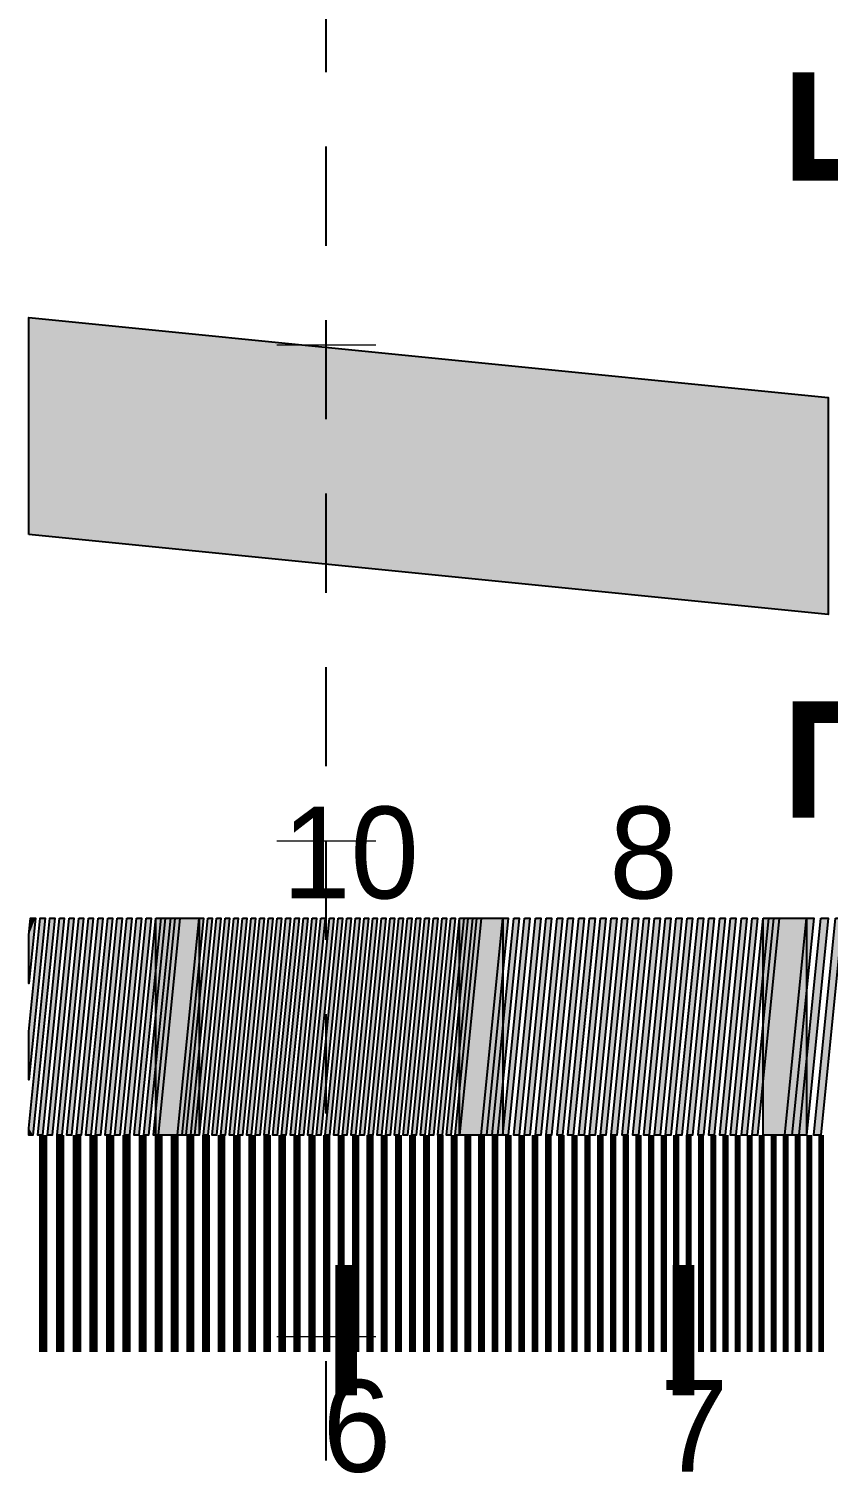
# Model space of a CAD drawing. Header units: millimetres. Extents: x 0 to 297, y 0 to 210.
# Drawn here: x 117.9 to 150.2, y 34.5 to 92.7 of the extents above; entities that cross this region are included whole.
import ezdxf

# ---------------------------------------------------------------- set-up
doc = ezdxf.new("R2010")
doc.units = ezdxf.units.MM
for name, color, linetype in [('GLUE', 1, 'Continuous'), ('LABELS', 7, 'Continuous'), ('PERIPHERY', 7, 'Continuous'), ('SFR', 7, 'Continuous')]:
    doc.layers.add(name, color=color, linetype=linetype)

msp = doc.modelspace()

# ---------------------------------------------------------------- hatches: boundary and pattern name
at = {"layer": 'PERIPHERY', "true_color": 0x000000}
h = msp.add_hatch(color=7, dxfattribs=at)
h.dxf.hatch_style = 1
h.paths.add_polyline_path([(117.942, 56.187), (118.011, 56.875), (118.205, 56.875), (117.942, 54.244), (117.942, 56.187)])
h = msp.add_hatch(color=7, dxfattribs=at)
h.dxf.hatch_style = 1
h.paths.add_polyline_path([(117.942, 52.298), (118.4, 56.875), (118.594, 56.875), (117.942, 50.354), (117.942, 52.298)])
h = msp.add_hatch(color=7, dxfattribs=at)
h.dxf.hatch_style = 1
h.paths.add_polyline_path([(117.942, 48.408), (118.789, 56.875), (118.983, 56.875), (118.108, 48.125), (117.942, 48.125), (117.942, 48.408)])
h = msp.add_hatch(color=7, dxfattribs=at)
h.dxf.hatch_style = 1
h.paths.add_polyline_path([(119.178, 56.875), (119.372, 56.875), (118.497, 48.125), (118.302, 48.125), (119.178, 56.875)])
h = msp.add_hatch(color=7, dxfattribs=at)
h.dxf.hatch_style = 1
h.paths.add_polyline_path([(119.566, 56.875), (119.761, 56.875), (118.886, 48.125), (118.691, 48.125), (119.566, 56.875)])
h = msp.add_hatch(color=7, dxfattribs=at)
h.dxf.hatch_style = 1
h.paths.add_polyline_path([(119.955, 56.875), (120.15, 56.875), (119.275, 48.125), (119.08, 48.125), (119.955, 56.875)])
h = msp.add_hatch(color=7, dxfattribs=at)
h.dxf.hatch_style = 1
h.paths.add_polyline_path([(120.344, 56.875), (120.538, 56.875), (119.664, 48.125), (119.469, 48.125), (120.344, 56.875)])
h = msp.add_hatch(color=7, dxfattribs=at)
h.dxf.hatch_style = 1
h.paths.add_polyline_path([(120.733, 56.875), (120.927, 56.875), (120.053, 48.125), (119.858, 48.125), (120.733, 56.875)])
h = msp.add_hatch(color=7, dxfattribs=at)
h.dxf.hatch_style = 1
h.paths.add_polyline_path([(121.122, 56.875), (121.316, 56.875), (120.442, 48.125), (120.247, 48.125), (121.122, 56.875)])
h = msp.add_hatch(color=7, dxfattribs=at)
h.dxf.hatch_style = 1
h.paths.add_polyline_path([(121.511, 56.875), (121.705, 56.875), (120.831, 48.125), (120.636, 48.125), (121.511, 56.875)])
h = msp.add_hatch(color=7, dxfattribs=at)
h.dxf.hatch_style = 1
h.paths.add_polyline_path([(121.899, 56.875), (122.094, 56.875), (121.219, 48.125), (121.025, 48.125), (121.899, 56.875)])
h = msp.add_hatch(color=7, dxfattribs=at)
h.dxf.hatch_style = 1
h.paths.add_polyline_path([(122.288, 56.875), (122.483, 56.875), (121.607, 48.125), (121.413, 48.125), (122.288, 56.875)])
h = msp.add_hatch(color=7, dxfattribs=at)
h.dxf.hatch_style = 1
h.paths.add_polyline_path([(122.677, 56.875), (122.872, 56.875), (121.996, 48.125), (121.802, 48.125), (122.677, 56.875)])
h = msp.add_hatch(color=7, dxfattribs=at)
h.dxf.hatch_style = 1
h.paths.add_polyline_path([(123.066, 56.875), (123.261, 56.875), (122.385, 48.125), (122.191, 48.125), (123.066, 56.875)])
h = msp.add_hatch(color=7, dxfattribs=at)
h.dxf.hatch_style = 1
h.paths.add_polyline_path([(123.455, 56.875), (123.65, 56.875), (122.774, 48.125), (122.58, 48.125), (123.455, 56.875)])
h = msp.add_hatch(color=7, dxfattribs=at)
h.dxf.hatch_style = 1
h.paths.add_polyline_path([(123.844, 56.875), (124.038, 56.875), (123.163, 48.125), (122.969, 48.125), (123.844, 56.875)])
h = msp.add_hatch(color=7, dxfattribs=at)
h.dxf.hatch_style = 1
h.paths.add_polyline_path([(123.067, 56.875), (124.817, 56.875), (124.817, 48.125), (123.067, 48.125), (123.067, 56.875)])
h = msp.add_hatch(color=7, dxfattribs=at)
h.dxf.hatch_style = 1
h.paths.add_polyline_path([(124.817, 56.875), (124.992, 56.875), (124.117, 48.125), (123.942, 48.125), (124.817, 56.875)])
h = msp.add_hatch(color=7, dxfattribs=at)
h.dxf.hatch_style = 1
h.paths.add_polyline_path([(125.167, 56.875), (125.342, 56.875), (124.467, 48.125), (124.292, 48.125), (125.167, 56.875)])
h = msp.add_hatch(color=7, dxfattribs=at)
h.dxf.hatch_style = 1
h.paths.add_polyline_path([(125.517, 56.875), (125.692, 56.875), (124.817, 48.125), (124.642, 48.125), (125.517, 56.875)])
h = msp.add_hatch(color=7, dxfattribs=at)
h.dxf.hatch_style = 1
h.paths.add_polyline_path([(125.867, 56.875), (126.042, 56.875), (125.167, 48.125), (124.992, 48.125), (125.867, 56.875)])
h = msp.add_hatch(color=7, dxfattribs=at)
h.dxf.hatch_style = 1
h.paths.add_polyline_path([(126.217, 56.875), (126.392, 56.875), (125.517, 48.125), (125.342, 48.125), (126.217, 56.875)])
h = msp.add_hatch(color=7, dxfattribs=at)
h.dxf.hatch_style = 1
h.paths.add_polyline_path([(126.567, 56.875), (126.742, 56.875), (125.867, 48.125), (125.692, 48.125), (126.567, 56.875)])
h = msp.add_hatch(color=7, dxfattribs=at)
h.dxf.hatch_style = 1
h.paths.add_polyline_path([(126.917, 56.875), (127.092, 56.875), (126.217, 48.125), (126.042, 48.125), (126.917, 56.875)])
h = msp.add_hatch(color=7, dxfattribs=at)
h.dxf.hatch_style = 1
h.paths.add_polyline_path([(127.267, 56.875), (127.442, 56.875), (126.567, 48.125), (126.392, 48.125), (127.267, 56.875)])
h = msp.add_hatch(color=7, dxfattribs=at)
h.dxf.hatch_style = 1
h.paths.add_polyline_path([(127.617, 56.875), (127.792, 56.875), (126.917, 48.125), (126.742, 48.125), (127.617, 56.875)])
h = msp.add_hatch(color=7, dxfattribs=at)
h.dxf.hatch_style = 1
h.paths.add_polyline_path([(127.967, 56.875), (128.142, 56.875), (127.267, 48.125), (127.092, 48.125), (127.967, 56.875)])
h = msp.add_hatch(color=7, dxfattribs=at)
h.dxf.hatch_style = 1
h.paths.add_polyline_path([(128.317, 56.875), (128.492, 56.875), (127.617, 48.125), (127.442, 48.125), (128.317, 56.875)])
h = msp.add_hatch(color=7, dxfattribs=at)
h.dxf.hatch_style = 1
h.paths.add_polyline_path([(128.667, 56.875), (128.842, 56.875), (127.967, 48.125), (127.792, 48.125), (128.667, 56.875)])
h = msp.add_hatch(color=7, dxfattribs=at)
h.dxf.hatch_style = 1
h.paths.add_polyline_path([(129.017, 56.875), (129.192, 56.875), (128.317, 48.125), (128.142, 48.125), (129.017, 56.875)])
h = msp.add_hatch(color=7, dxfattribs=at)
h.dxf.hatch_style = 1
h.paths.add_polyline_path([(129.367, 56.875), (129.542, 56.875), (128.667, 48.125), (128.492, 48.125), (129.367, 56.875)])
h = msp.add_hatch(color=7, dxfattribs=at)
h.dxf.hatch_style = 1
h.paths.add_polyline_path([(129.717, 56.875), (129.892, 56.875), (129.017, 48.125), (128.842, 48.125), (129.717, 56.875)])
h = msp.add_hatch(color=7, dxfattribs=at)
h.dxf.hatch_style = 1
h.paths.add_polyline_path([(130.067, 56.875), (130.242, 56.875), (129.367, 48.125), (129.192, 48.125), (130.067, 56.875)])
h = msp.add_hatch(color=7, dxfattribs=at)
h.dxf.hatch_style = 1
h.paths.add_polyline_path([(130.417, 56.875), (130.592, 56.875), (129.717, 48.125), (129.542, 48.125), (130.417, 56.875)])
h = msp.add_hatch(color=7, dxfattribs=at)
h.dxf.hatch_style = 1
h.paths.add_polyline_path([(130.767, 56.875), (130.942, 56.875), (130.067, 48.125), (129.892, 48.125), (130.767, 56.875)])
h = msp.add_hatch(color=7, dxfattribs=at)
h.dxf.hatch_style = 1
h.paths.add_polyline_path([(131.117, 56.875), (131.292, 56.875), (130.417, 48.125), (130.242, 48.125), (131.117, 56.875)])
h = msp.add_hatch(color=7, dxfattribs=at)
h.dxf.hatch_style = 1
h.paths.add_polyline_path([(131.467, 56.875), (131.642, 56.875), (130.767, 48.125), (130.592, 48.125), (131.467, 56.875)])
h = msp.add_hatch(color=7, dxfattribs=at)
h.dxf.hatch_style = 1
h.paths.add_polyline_path([(131.817, 56.875), (131.992, 56.875), (131.117, 48.125), (130.942, 48.125), (131.817, 56.875)])
h = msp.add_hatch(color=7, dxfattribs=at)
h.dxf.hatch_style = 1
h.paths.add_polyline_path([(132.167, 56.875), (132.342, 56.875), (131.467, 48.125), (131.292, 48.125), (132.167, 56.875)])
h = msp.add_hatch(color=7, dxfattribs=at)
h.dxf.hatch_style = 1
h.paths.add_polyline_path([(132.517, 56.875), (132.692, 56.875), (131.817, 48.125), (131.642, 48.125), (132.517, 56.875)])
h = msp.add_hatch(color=7, dxfattribs=at)
h.dxf.hatch_style = 1
h.paths.add_polyline_path([(132.867, 56.875), (133.042, 56.875), (132.167, 48.125), (131.992, 48.125), (132.867, 56.875)])
h = msp.add_hatch(color=7, dxfattribs=at)
h.dxf.hatch_style = 1
h.paths.add_polyline_path([(133.217, 56.875), (133.392, 56.875), (132.517, 48.125), (132.342, 48.125), (133.217, 56.875)])
h = msp.add_hatch(color=7, dxfattribs=at)
h.dxf.hatch_style = 1
h.paths.add_polyline_path([(133.567, 56.875), (133.742, 56.875), (132.867, 48.125), (132.692, 48.125), (133.567, 56.875)])
h = msp.add_hatch(color=7, dxfattribs=at)
h.dxf.hatch_style = 1
h.paths.add_polyline_path([(133.917, 56.875), (134.092, 56.875), (133.217, 48.125), (133.042, 48.125), (133.917, 56.875)])
h = msp.add_hatch(color=7, dxfattribs=at)
h.dxf.hatch_style = 1
h.paths.add_polyline_path([(134.267, 56.875), (134.442, 56.875), (133.567, 48.125), (133.392, 48.125), (134.267, 56.875)])
h = msp.add_hatch(color=7, dxfattribs=at)
h.dxf.hatch_style = 1
h.paths.add_polyline_path([(134.617, 56.875), (134.792, 56.875), (133.917, 48.125), (133.742, 48.125), (134.617, 56.875)])
h = msp.add_hatch(color=7, dxfattribs=at)
h.dxf.hatch_style = 1
h.paths.add_polyline_path([(134.967, 56.875), (135.142, 56.875), (134.267, 48.125), (134.092, 48.125), (134.967, 56.875)])
h = msp.add_hatch(color=7, dxfattribs=at)
h.dxf.hatch_style = 1
h.paths.add_polyline_path([(135.317, 56.875), (135.492, 56.875), (134.617, 48.125), (134.442, 48.125), (135.317, 56.875)])
h = msp.add_hatch(color=7, dxfattribs=at)
h.dxf.hatch_style = 1
h.paths.add_polyline_path([(135.667, 56.875), (135.842, 56.875), (134.967, 48.125), (134.792, 48.125), (135.667, 56.875)])
h = msp.add_hatch(color=7, dxfattribs=at)
h.dxf.hatch_style = 1
h.paths.add_polyline_path([(136.017, 56.875), (136.192, 56.875), (135.317, 48.125), (135.142, 48.125), (136.017, 56.875)])
h = msp.add_hatch(color=7, dxfattribs=at)
h.dxf.hatch_style = 1
h.paths.add_polyline_path([(135.317, 56.875), (137.067, 56.875), (137.067, 48.125), (135.317, 48.125), (135.317, 56.875)])
h = msp.add_hatch(color=7, dxfattribs=at)
h.dxf.hatch_style = 1
h.paths.add_polyline_path([(137.067, 56.875), (137.286, 56.875), (136.411, 48.125), (136.192, 48.125), (137.067, 56.875)])
h = msp.add_hatch(color=7, dxfattribs=at)
h.dxf.hatch_style = 1
h.paths.add_polyline_path([(137.505, 56.875), (137.723, 56.875), (136.848, 48.125), (136.63, 48.125), (137.505, 56.875)])
h = msp.add_hatch(color=7, dxfattribs=at)
h.dxf.hatch_style = 1
h.paths.add_polyline_path([(137.942, 56.875), (138.16, 56.875), (137.286, 48.125), (137.067, 48.125), (137.942, 56.875)])
h = msp.add_hatch(color=7, dxfattribs=at)
h.dxf.hatch_style = 1
h.paths.add_polyline_path([(138.379, 56.875), (138.598, 56.875), (137.723, 48.125), (137.505, 48.125), (138.379, 56.875)])
h = msp.add_hatch(color=7, dxfattribs=at)
h.dxf.hatch_style = 1
h.paths.add_polyline_path([(138.817, 56.875), (139.036, 56.875), (138.16, 48.125), (137.942, 48.125), (138.817, 56.875)])
h = msp.add_hatch(color=7, dxfattribs=at)
h.dxf.hatch_style = 1
h.paths.add_polyline_path([(139.255, 56.875), (139.473, 56.875), (138.598, 48.125), (138.379, 48.125), (139.255, 56.875)])
h = msp.add_hatch(color=7, dxfattribs=at)
h.dxf.hatch_style = 1
h.paths.add_polyline_path([(139.692, 56.875), (139.911, 56.875), (139.036, 48.125), (138.817, 48.125), (139.692, 56.875)])
h = msp.add_hatch(color=7, dxfattribs=at)
h.dxf.hatch_style = 1
h.paths.add_polyline_path([(140.13, 56.875), (140.348, 56.875), (139.473, 48.125), (139.255, 48.125), (140.13, 56.875)])
h = msp.add_hatch(color=7, dxfattribs=at)
h.dxf.hatch_style = 1
h.paths.add_polyline_path([(140.567, 56.875), (140.786, 56.875), (139.911, 48.125), (139.692, 48.125), (140.567, 56.875)])
h = msp.add_hatch(color=7, dxfattribs=at)
h.dxf.hatch_style = 1
h.paths.add_polyline_path([(141.004, 56.875), (141.223, 56.875), (140.348, 48.125), (140.13, 48.125), (141.004, 56.875)])
h = msp.add_hatch(color=7, dxfattribs=at)
h.dxf.hatch_style = 1
h.paths.add_polyline_path([(141.442, 56.875), (141.661, 56.875), (140.786, 48.125), (140.567, 48.125), (141.442, 56.875)])
h = msp.add_hatch(color=7, dxfattribs=at)
h.dxf.hatch_style = 1
h.paths.add_polyline_path([(141.88, 56.875), (142.099, 56.875), (141.223, 48.125), (141.004, 48.125), (141.88, 56.875)])
h = msp.add_hatch(color=7, dxfattribs=at)
h.dxf.hatch_style = 1
h.paths.add_polyline_path([(142.317, 56.875), (142.536, 56.875), (141.661, 48.125), (141.442, 48.125), (142.317, 56.875)])
h = msp.add_hatch(color=7, dxfattribs=at)
h.dxf.hatch_style = 1
h.paths.add_polyline_path([(142.755, 56.875), (142.973, 56.875), (142.099, 48.125), (141.88, 48.125), (142.755, 56.875)])
h = msp.add_hatch(color=7, dxfattribs=at)
h.dxf.hatch_style = 1
h.paths.add_polyline_path([(143.192, 56.875), (143.411, 56.875), (142.536, 48.125), (142.317, 48.125), (143.192, 56.875)])
h = msp.add_hatch(color=7, dxfattribs=at)
h.dxf.hatch_style = 1
h.paths.add_polyline_path([(143.629, 56.875), (143.848, 56.875), (142.973, 48.125), (142.755, 48.125), (143.629, 56.875)])
h = msp.add_hatch(color=7, dxfattribs=at)
h.dxf.hatch_style = 1
h.paths.add_polyline_path([(144.067, 56.875), (144.286, 56.875), (143.411, 48.125), (143.192, 48.125), (144.067, 56.875)])
h = msp.add_hatch(color=7, dxfattribs=at)
h.dxf.hatch_style = 1
h.paths.add_polyline_path([(144.505, 56.875), (144.724, 56.875), (143.848, 48.125), (143.629, 48.125), (144.505, 56.875)])
h = msp.add_hatch(color=7, dxfattribs=at)
h.dxf.hatch_style = 1
h.paths.add_polyline_path([(144.942, 56.875), (145.161, 56.875), (144.286, 48.125), (144.067, 48.125), (144.942, 56.875)])
h = msp.add_hatch(color=7, dxfattribs=at)
h.dxf.hatch_style = 1
h.paths.add_polyline_path([(145.38, 56.875), (145.598, 56.875), (144.724, 48.125), (144.505, 48.125), (145.38, 56.875)])
h = msp.add_hatch(color=7, dxfattribs=at)
h.dxf.hatch_style = 1
h.paths.add_polyline_path([(145.817, 56.875), (146.036, 56.875), (145.161, 48.125), (144.942, 48.125), (145.817, 56.875)])
h = msp.add_hatch(color=7, dxfattribs=at)
h.dxf.hatch_style = 1
h.paths.add_polyline_path([(146.254, 56.875), (146.473, 56.875), (145.598, 48.125), (145.38, 48.125), (146.254, 56.875)])
h = msp.add_hatch(color=7, dxfattribs=at)
h.dxf.hatch_style = 1
h.paths.add_polyline_path([(146.692, 56.875), (146.911, 56.875), (146.036, 48.125), (145.817, 48.125), (146.692, 56.875)])
h = msp.add_hatch(color=7, dxfattribs=at)
h.dxf.hatch_style = 1
h.paths.add_polyline_path([(147.13, 56.875), (147.349, 56.875), (146.473, 48.125), (146.254, 48.125), (147.13, 56.875)])
h = msp.add_hatch(color=7, dxfattribs=at)
h.dxf.hatch_style = 1
h.paths.add_polyline_path([(147.567, 56.875), (147.786, 56.875), (146.911, 48.125), (146.692, 48.125), (147.567, 56.875)])
h = msp.add_hatch(color=7, dxfattribs=at)
h.dxf.hatch_style = 1
h.paths.add_polyline_path([(148.005, 56.875), (148.223, 56.875), (147.349, 48.125), (147.13, 48.125), (148.005, 56.875)])
h = msp.add_hatch(color=7, dxfattribs=at)
h.dxf.hatch_style = 1
h.paths.add_polyline_path([(147.567, 56.875), (149.317, 56.875), (149.317, 48.125), (147.567, 48.125), (147.567, 56.875)])
h = msp.add_hatch(color=7, dxfattribs=at)
h.dxf.hatch_style = 1
h.paths.add_polyline_path([(149.317, 56.875), (149.609, 56.875), (148.733, 48.125), (148.442, 48.125), (149.317, 56.875)])
h = msp.add_hatch(color=7, dxfattribs=at)
h.dxf.hatch_style = 1
h.paths.add_polyline_path([(149.9, 56.875), (150.192, 56.875), (149.317, 48.125), (149.025, 48.125), (149.9, 56.875)])
h = msp.add_hatch(color=7, dxfattribs=at)
h.dxf.hatch_style = 1
h.paths.add_polyline_path([(150.484, 56.875), (150.775, 56.875), (149.9, 48.125), (149.609, 48.125), (150.484, 56.875)])
at = {"layer": 'SFR', "true_color": 0x000000}
h = msp.add_hatch(color=7, dxfattribs=at)
h.dxf.hatch_style = 1
h.paths.add_polyline_path([(117.942, 72.349), (117.942, 81.1), (150.192, 77.875), (150.192, 69.124), (117.942, 72.349)])

# ---------------------------------------------------------------- linework, layer by layer
at = {"layer": 'GLUE', "color": 1, "lineweight": 25}
for p, q in [((129.942, 91), (129.942, 95)), ((129.942, 84), (129.942, 88)), ((129.942, 77), (129.942, 81)), ((129.942, 70), (129.942, 74)), ((129.942, 63), (129.942, 67)), ((129.942, 56), (129.942, 60)), ((129.942, 49), (129.942, 53)), ((129.942, 42), (129.942, 46)), ((129.942, 35), (129.942, 39))]:
    msp.add_line(p, q, dxfattribs=at)
at = {"layer": 'GLUE', "color": 1, "lineweight": 18}
for p, q in [((127.942, 80), (131.942, 80)), ((127.942, 60), (131.942, 60)), ((127.942, 40), (131.942, 40))]:
    msp.add_line(p, q, dxfattribs=at)
at = {"layer": 'PERIPHERY', "color": 250}
for points in [[(117.942, 56.187), (118.011, 56.875), (118.205, 56.875), (117.942, 54.244), (117.942, 56.187)], [(117.942, 52.298), (118.4, 56.875), (118.594, 56.875), (117.942, 50.354), (117.942, 52.298)], [(117.942, 48.408), (118.789, 56.875), (118.983, 56.875), (118.108, 48.125), (117.942, 48.125), (117.942, 48.408)], [(119.178, 56.875), (119.372, 56.875), (118.497, 48.125), (118.302, 48.125), (119.178, 56.875)], [(119.566, 56.875), (119.761, 56.875), (118.886, 48.125), (118.691, 48.125), (119.566, 56.875)], [(119.955, 56.875), (120.15, 56.875), (119.275, 48.125), (119.08, 48.125), (119.955, 56.875)], [(120.344, 56.875), (120.538, 56.875), (119.664, 48.125), (119.469, 48.125), (120.344, 56.875)], [(120.733, 56.875), (120.927, 56.875), (120.053, 48.125), (119.858, 48.125), (120.733, 56.875)], [(121.122, 56.875), (121.316, 56.875), (120.442, 48.125), (120.247, 48.125), (121.122, 56.875)], [(121.511, 56.875), (121.705, 56.875), (120.831, 48.125), (120.636, 48.125), (121.511, 56.875)], [(121.899, 56.875), (122.094, 56.875), (121.219, 48.125), (121.025, 48.125), (121.899, 56.875)], [(122.288, 56.875), (122.483, 56.875), (121.607, 48.125), (121.413, 48.125), (122.288, 56.875)], [(122.677, 56.875), (122.872, 56.875), (121.996, 48.125), (121.802, 48.125), (122.677, 56.875)], [(123.066, 56.875), (123.261, 56.875), (122.385, 48.125), (122.191, 48.125), (123.066, 56.875)], [(123.455, 56.875), (123.65, 56.875), (122.774, 48.125), (122.58, 48.125), (123.455, 56.875)], [(123.844, 56.875), (124.038, 56.875), (123.163, 48.125), (122.969, 48.125), (123.844, 56.875)], [(123.067, 56.875), (124.817, 56.875), (124.817, 48.125), (123.067, 48.125), (123.067, 56.875)], [(124.817, 56.875), (124.992, 56.875), (124.117, 48.125), (123.942, 48.125), (124.817, 56.875)], [(125.167, 56.875), (125.342, 56.875), (124.467, 48.125), (124.292, 48.125), (125.167, 56.875)], [(125.517, 56.875), (125.692, 56.875), (124.817, 48.125), (124.642, 48.125), (125.517, 56.875)], [(125.867, 56.875), (126.042, 56.875), (125.167, 48.125), (124.992, 48.125), (125.867, 56.875)], [(126.217, 56.875), (126.392, 56.875), (125.517, 48.125), (125.342, 48.125), (126.217, 56.875)], [(126.567, 56.875), (126.742, 56.875), (125.867, 48.125), (125.692, 48.125), (126.567, 56.875)], [(126.917, 56.875), (127.092, 56.875), (126.217, 48.125), (126.042, 48.125), (126.917, 56.875)], [(127.267, 56.875), (127.442, 56.875), (126.567, 48.125), (126.392, 48.125), (127.267, 56.875)], [(127.617, 56.875), (127.792, 56.875), (126.917, 48.125), (126.742, 48.125), (127.617, 56.875)], [(127.967, 56.875), (128.142, 56.875), (127.267, 48.125), (127.092, 48.125), (127.967, 56.875)], [(128.317, 56.875), (128.492, 56.875), (127.617, 48.125), (127.442, 48.125), (128.317, 56.875)], [(128.667, 56.875), (128.842, 56.875), (127.967, 48.125), (127.792, 48.125), (128.667, 56.875)], [(129.017, 56.875), (129.192, 56.875), (128.317, 48.125), (128.142, 48.125), (129.017, 56.875)], [(129.367, 56.875), (129.542, 56.875), (128.667, 48.125), (128.492, 48.125), (129.367, 56.875)], [(129.717, 56.875), (129.892, 56.875), (129.017, 48.125), (128.842, 48.125), (129.717, 56.875)], [(130.067, 56.875), (130.242, 56.875), (129.367, 48.125), (129.192, 48.125), (130.067, 56.875)], [(130.417, 56.875), (130.592, 56.875), (129.717, 48.125), (129.542, 48.125), (130.417, 56.875)], [(130.767, 56.875), (130.942, 56.875), (130.067, 48.125), (129.892, 48.125), (130.767, 56.875)], [(131.117, 56.875), (131.292, 56.875), (130.417, 48.125), (130.242, 48.125), (131.117, 56.875)], [(131.467, 56.875), (131.642, 56.875), (130.767, 48.125), (130.592, 48.125), (131.467, 56.875)], [(131.817, 56.875), (131.992, 56.875), (131.117, 48.125), (130.942, 48.125), (131.817, 56.875)], [(132.167, 56.875), (132.342, 56.875), (131.467, 48.125), (131.292, 48.125), (132.167, 56.875)], [(132.517, 56.875), (132.692, 56.875), (131.817, 48.125), (131.642, 48.125), (132.517, 56.875)], [(132.867, 56.875), (133.042, 56.875), (132.167, 48.125), (131.992, 48.125), (132.867, 56.875)], [(133.217, 56.875), (133.392, 56.875), (132.517, 48.125), (132.342, 48.125), (133.217, 56.875)], [(133.567, 56.875), (133.742, 56.875), (132.867, 48.125), (132.692, 48.125), (133.567, 56.875)], [(133.917, 56.875), (134.092, 56.875), (133.217, 48.125), (133.042, 48.125), (133.917, 56.875)], [(134.267, 56.875), (134.442, 56.875), (133.567, 48.125), (133.392, 48.125), (134.267, 56.875)], [(134.617, 56.875), (134.792, 56.875), (133.917, 48.125), (133.742, 48.125), (134.617, 56.875)], [(134.967, 56.875), (135.142, 56.875), (134.267, 48.125), (134.092, 48.125), (134.967, 56.875)], [(135.317, 56.875), (135.492, 56.875), (134.617, 48.125), (134.442, 48.125), (135.317, 56.875)], [(135.667, 56.875), (135.842, 56.875), (134.967, 48.125), (134.792, 48.125), (135.667, 56.875)], [(136.017, 56.875), (136.192, 56.875), (135.317, 48.125), (135.142, 48.125), (136.017, 56.875)], [(135.317, 56.875), (137.067, 56.875), (137.067, 48.125), (135.317, 48.125), (135.317, 56.875)], [(137.067, 56.875), (137.286, 56.875), (136.411, 48.125), (136.192, 48.125), (137.067, 56.875)], [(137.505, 56.875), (137.723, 56.875), (136.848, 48.125), (136.63, 48.125), (137.505, 56.875)], [(137.942, 56.875), (138.16, 56.875), (137.286, 48.125), (137.067, 48.125), (137.942, 56.875)], [(138.379, 56.875), (138.598, 56.875), (137.723, 48.125), (137.505, 48.125), (138.379, 56.875)], [(138.817, 56.875), (139.036, 56.875), (138.16, 48.125), (137.942, 48.125), (138.817, 56.875)], [(139.255, 56.875), (139.473, 56.875), (138.598, 48.125), (138.379, 48.125), (139.255, 56.875)], [(139.692, 56.875), (139.911, 56.875), (139.036, 48.125), (138.817, 48.125), (139.692, 56.875)], [(140.13, 56.875), (140.348, 56.875), (139.473, 48.125), (139.255, 48.125), (140.13, 56.875)], [(140.567, 56.875), (140.786, 56.875), (139.911, 48.125), (139.692, 48.125), (140.567, 56.875)], [(141.004, 56.875), (141.223, 56.875), (140.348, 48.125), (140.13, 48.125), (141.004, 56.875)], [(141.442, 56.875), (141.661, 56.875), (140.786, 48.125), (140.567, 48.125), (141.442, 56.875)], [(141.88, 56.875), (142.099, 56.875), (141.223, 48.125), (141.004, 48.125), (141.88, 56.875)], [(142.317, 56.875), (142.536, 56.875), (141.661, 48.125), (141.442, 48.125), (142.317, 56.875)], [(142.755, 56.875), (142.973, 56.875), (142.099, 48.125), (141.88, 48.125), (142.755, 56.875)], [(143.192, 56.875), (143.411, 56.875), (142.536, 48.125), (142.317, 48.125), (143.192, 56.875)], [(143.629, 56.875), (143.848, 56.875), (142.973, 48.125), (142.755, 48.125), (143.629, 56.875)], [(144.067, 56.875), (144.286, 56.875), (143.411, 48.125), (143.192, 48.125), (144.067, 56.875)], [(144.505, 56.875), (144.724, 56.875), (143.848, 48.125), (143.629, 48.125), (144.505, 56.875)], [(144.942, 56.875), (145.161, 56.875), (144.286, 48.125), (144.067, 48.125), (144.942, 56.875)], [(145.38, 56.875), (145.598, 56.875), (144.724, 48.125), (144.505, 48.125), (145.38, 56.875)], [(145.817, 56.875), (146.036, 56.875), (145.161, 48.125), (144.942, 48.125), (145.817, 56.875)], [(146.254, 56.875), (146.473, 56.875), (145.598, 48.125), (145.38, 48.125), (146.254, 56.875)], [(146.692, 56.875), (146.911, 56.875), (146.036, 48.125), (145.817, 48.125), (146.692, 56.875)], [(147.13, 56.875), (147.349, 56.875), (146.473, 48.125), (146.254, 48.125), (147.13, 56.875)], [(147.567, 56.875), (147.786, 56.875), (146.911, 48.125), (146.692, 48.125), (147.567, 56.875)], [(148.005, 56.875), (148.223, 56.875), (147.349, 48.125), (147.13, 48.125), (148.005, 56.875)], [(147.567, 56.875), (149.317, 56.875), (149.317, 48.125), (147.567, 48.125), (147.567, 56.875)], [(149.317, 56.875), (149.609, 56.875), (148.733, 48.125), (148.442, 48.125), (149.317, 56.875)], [(149.9, 56.875), (150.192, 56.875), (149.317, 48.125), (149.025, 48.125), (149.9, 56.875)], [(150.484, 56.875), (150.775, 56.875), (149.9, 48.125), (149.609, 48.125), (150.484, 56.875)]]:
    msp.add_lwpolyline(points, close=True, dxfattribs=at)
at = {"layer": 'PERIPHERY', "color": 250, "lineweight": 35}
for points, const_width in [([(118.521, 48.125), (118.521, 39.375)], 0.344), ([(119.206, 48.125), (119.206, 39.375)], 0.341), ([(119.884, 48.125), (119.884, 39.375)], 0.337), ([(120.555, 48.125), (120.555, 39.375)], 0.334), ([(121.22, 48.125), (121.22, 39.375)], 0.331), ([(121.879, 48.125), (121.879, 39.375)], 0.328), ([(122.532, 48.125), (122.532, 39.375)], 0.325), ([(123.179, 48.125), (123.179, 39.375)], 0.322), ([(123.82, 48.125), (123.82, 39.375)], 0.319), ([(124.456, 48.125), (124.456, 39.375)], 0.317), ([(125.087, 48.125), (125.087, 39.375)], 0.314), ([(125.712, 48.125), (125.712, 39.375)], 0.311), ([(126.333, 48.125), (126.333, 39.375)], 0.309), ([(126.948, 48.125), (126.948, 39.375)], 0.306), ([(127.559, 48.125), (127.559, 39.375)], 0.304), ([(128.164, 48.125), (128.164, 39.375)], 0.302), ([(128.766, 48.125), (128.766, 39.375)], 0.299), ([(129.362, 48.125), (129.362, 39.375)], 0.297), ([(129.955, 48.125), (129.955, 39.375)], 0.295), ([(130.543, 48.125), (130.543, 39.375)], 0.293), ([(131.126, 48.125), (131.126, 39.375)], 0.291), ([(131.706, 48.125), (131.706, 39.375)], 0.289), ([(132.281, 48.125), (132.281, 39.375)], 0.287), ([(132.854, 48.125), (132.854, 39.375)], 0.285), ([(133.421, 48.125), (133.421, 39.375)], 0.283), ([(133.985, 48.125), (133.985, 39.375)], 0.281), ([(134.545, 48.125), (134.545, 39.375)], 0.279), ([(135.102, 48.125), (135.102, 39.375)], 0.277), ([(135.655, 48.125), (135.655, 39.375)], 0.276), ([(136.204, 48.125), (136.204, 39.375)], 0.274), ([(136.75, 48.125), (136.75, 39.375)], 0.272), ([(137.293, 48.125), (137.293, 39.375)], 0.27), ([(137.832, 48.125), (137.832, 39.375)], 0.269), ([(138.368, 48.125), (138.368, 39.375)], 0.267), ([(138.901, 48.125), (138.901, 39.375)], 0.266), ([(139.43, 48.125), (139.43, 39.375)], 0.264), ([(139.956, 48.125), (139.956, 39.375)], 0.263), ([(140.48, 48.125), (140.48, 39.375)], 0.261), ([(141, 48.125), (141, 39.375)], 0.26), ([(141.518, 48.125), (141.518, 39.375)], 0.258), ([(142.033, 48.125), (142.033, 39.375)], 0.257), ([(142.544, 48.125), (142.544, 39.375)], 0.255), ([(143.053, 48.125), (143.053, 39.375)], 0.254), ([(143.56, 48.125), (143.56, 39.375)], 0.252), ([(144.063, 48.125), (144.063, 39.375)], 0.251), ([(144.564, 48.125), (144.564, 39.375)], 0.25), ([(145.062, 48.125), (145.062, 39.375)], 0.248), ([(145.558, 48.125), (145.558, 39.375)], 0.247), ([(146.052, 48.125), (146.052, 39.375)], 0.246), ([(146.542, 48.125), (146.542, 39.375)], 0.245), ([(147.03, 48.125), (147.03, 39.375)], 0.243), ([(147.516, 48.125), (147.516, 39.375)], 0.242), ([(147.999, 48.125), (147.999, 39.375)], 0.241), ([(148.481, 48.125), (148.481, 39.375)], 0.24), ([(148.959, 48.125), (148.959, 39.375)], 0.239), ([(149.436, 48.125), (149.436, 39.375)], 0.238), ([(149.909, 48.125), (149.909, 39.375)], 0.237), ([(130.747, 42.875), (130.747, 37.625)], 0.875), ([(144.358, 42.875), (144.358, 37.625)], 0.875)]:
    msp.add_lwpolyline(points, dxfattribs=dict(at, const_width=const_width))
at = {"layer": 'PERIPHERY', "color": 250, "true_color": 0x000000}
for points in [[(117.942, 56.187), (117.942, 54.244), (118.205, 56.875)], [(118.205, 56.875), (118.011, 56.875), (117.942, 56.187)], [(117.942, 52.298), (117.942, 50.354), (118.594, 56.875)], [(118.594, 56.875), (118.4, 56.875), (117.942, 52.298)], [(117.942, 48.408), (118.108, 48.125), (118.983, 56.875)], [(118.983, 56.875), (118.789, 56.875), (117.942, 48.408)], [(119.178, 56.875), (118.302, 48.125), (118.497, 48.125)], [(118.497, 48.125), (119.372, 56.875), (119.178, 56.875)], [(119.566, 56.875), (118.691, 48.125), (118.886, 48.125)], [(118.886, 48.125), (119.761, 56.875), (119.566, 56.875)], [(119.955, 56.875), (119.08, 48.125), (119.275, 48.125)], [(119.275, 48.125), (120.15, 56.875), (119.955, 56.875)], [(120.344, 56.875), (119.469, 48.125), (119.664, 48.125)], [(119.664, 48.125), (120.538, 56.875), (120.344, 56.875)], [(120.733, 56.875), (119.858, 48.125), (120.053, 48.125)], [(120.053, 48.125), (120.927, 56.875), (120.733, 56.875)], [(121.122, 56.875), (120.247, 48.125), (120.442, 48.125)], [(120.442, 48.125), (121.316, 56.875), (121.122, 56.875)], [(121.511, 56.875), (120.636, 48.125), (120.831, 48.125)], [(120.831, 48.125), (121.705, 56.875), (121.511, 56.875)], [(121.899, 56.875), (121.025, 48.125), (121.219, 48.125)], [(121.219, 48.125), (122.094, 56.875), (121.899, 56.875)], [(122.288, 56.875), (121.413, 48.125), (121.607, 48.125)], [(121.607, 48.125), (122.483, 56.875), (122.288, 56.875)], [(122.677, 56.875), (121.802, 48.125), (121.996, 48.125)], [(121.996, 48.125), (122.872, 56.875), (122.677, 56.875)], [(123.066, 56.875), (122.191, 48.125), (122.385, 48.125)], [(122.385, 48.125), (123.261, 56.875), (123.066, 56.875)], [(123.455, 56.875), (122.58, 48.125), (122.774, 48.125)], [(122.774, 48.125), (123.65, 56.875), (123.455, 56.875)], [(123.844, 56.875), (122.969, 48.125), (123.163, 48.125)], [(123.067, 56.875), (123.067, 48.125), (124.817, 48.125)], [(124.817, 48.125), (124.817, 56.875), (123.067, 56.875)], [(123.163, 48.125), (124.038, 56.875), (123.844, 56.875)], [(124.817, 56.875), (123.942, 48.125), (124.117, 48.125)], [(124.117, 48.125), (124.992, 56.875), (124.817, 56.875)], [(125.167, 56.875), (124.292, 48.125), (124.467, 48.125)], [(124.467, 48.125), (125.342, 56.875), (125.167, 56.875)], [(125.517, 56.875), (124.642, 48.125), (124.817, 48.125)], [(124.817, 48.125), (125.692, 56.875), (125.517, 56.875)], [(125.867, 56.875), (124.992, 48.125), (125.167, 48.125)], [(125.167, 48.125), (126.042, 56.875), (125.867, 56.875)], [(126.217, 56.875), (125.342, 48.125), (125.517, 48.125)], [(125.517, 48.125), (126.392, 56.875), (126.217, 56.875)], [(126.567, 56.875), (125.692, 48.125), (125.867, 48.125)], [(125.867, 48.125), (126.742, 56.875), (126.567, 56.875)], [(126.917, 56.875), (126.042, 48.125), (126.217, 48.125)], [(126.217, 48.125), (127.092, 56.875), (126.917, 56.875)], [(127.267, 56.875), (126.392, 48.125), (126.567, 48.125)], [(126.567, 48.125), (127.442, 56.875), (127.267, 56.875)], [(127.617, 56.875), (126.742, 48.125), (126.917, 48.125)], [(126.917, 48.125), (127.792, 56.875), (127.617, 56.875)], [(127.967, 56.875), (127.092, 48.125), (127.267, 48.125)], [(127.267, 48.125), (128.142, 56.875), (127.967, 56.875)], [(128.317, 56.875), (127.442, 48.125), (127.617, 48.125)], [(127.617, 48.125), (128.492, 56.875), (128.317, 56.875)], [(128.667, 56.875), (127.792, 48.125), (127.967, 48.125)], [(127.967, 48.125), (128.842, 56.875), (128.667, 56.875)], [(129.017, 56.875), (128.142, 48.125), (128.317, 48.125)], [(128.317, 48.125), (129.192, 56.875), (129.017, 56.875)], [(129.367, 56.875), (128.492, 48.125), (128.667, 48.125)], [(128.667, 48.125), (129.542, 56.875), (129.367, 56.875)], [(129.717, 56.875), (128.842, 48.125), (129.017, 48.125)], [(129.017, 48.125), (129.892, 56.875), (129.717, 56.875)], [(130.067, 56.875), (129.192, 48.125), (129.367, 48.125)], [(129.367, 48.125), (130.242, 56.875), (130.067, 56.875)], [(130.417, 56.875), (129.542, 48.125), (129.717, 48.125)], [(129.717, 48.125), (130.592, 56.875), (130.417, 56.875)], [(130.767, 56.875), (129.892, 48.125), (130.067, 48.125)], [(130.067, 48.125), (130.942, 56.875), (130.767, 56.875)], [(131.117, 56.875), (130.242, 48.125), (130.417, 48.125)], [(130.417, 48.125), (131.292, 56.875), (131.117, 56.875)], [(131.467, 56.875), (130.592, 48.125), (130.767, 48.125)], [(130.767, 48.125), (131.642, 56.875), (131.467, 56.875)], [(131.817, 56.875), (130.942, 48.125), (131.117, 48.125)], [(131.117, 48.125), (131.992, 56.875), (131.817, 56.875)], [(132.167, 56.875), (131.292, 48.125), (131.467, 48.125)], [(131.467, 48.125), (132.342, 56.875), (132.167, 56.875)], [(132.517, 56.875), (131.642, 48.125), (131.817, 48.125)], [(131.817, 48.125), (132.692, 56.875), (132.517, 56.875)], [(132.867, 56.875), (131.992, 48.125), (132.167, 48.125)], [(132.167, 48.125), (133.042, 56.875), (132.867, 56.875)], [(133.217, 56.875), (132.342, 48.125), (132.517, 48.125)], [(132.517, 48.125), (133.392, 56.875), (133.217, 56.875)], [(133.567, 56.875), (132.692, 48.125), (132.867, 48.125)], [(132.867, 48.125), (133.742, 56.875), (133.567, 56.875)], [(133.917, 56.875), (133.042, 48.125), (133.217, 48.125)], [(133.217, 48.125), (134.092, 56.875), (133.917, 56.875)], [(134.267, 56.875), (133.392, 48.125), (133.567, 48.125)], [(133.567, 48.125), (134.442, 56.875), (134.267, 56.875)], [(134.617, 56.875), (133.742, 48.125), (133.917, 48.125)], [(133.917, 48.125), (134.792, 56.875), (134.617, 56.875)], [(134.967, 56.875), (134.092, 48.125), (134.267, 48.125)], [(134.267, 48.125), (135.142, 56.875), (134.967, 56.875)], [(135.317, 56.875), (134.442, 48.125), (134.617, 48.125)], [(134.617, 48.125), (135.492, 56.875), (135.317, 56.875)], [(135.667, 56.875), (134.792, 48.125), (134.967, 48.125)], [(134.967, 48.125), (135.842, 56.875), (135.667, 56.875)], [(136.017, 56.875), (135.142, 48.125), (135.317, 48.125)], [(135.317, 56.875), (135.317, 48.125), (137.067, 48.125)], [(137.067, 48.125), (137.067, 56.875), (135.317, 56.875)], [(135.317, 48.125), (136.192, 56.875), (136.017, 56.875)], [(137.067, 56.875), (136.192, 48.125), (136.411, 48.125)], [(136.411, 48.125), (137.286, 56.875), (137.067, 56.875)], [(137.505, 56.875), (136.63, 48.125), (136.848, 48.125)], [(136.848, 48.125), (137.723, 56.875), (137.505, 56.875)], [(137.942, 56.875), (137.067, 48.125), (137.286, 48.125)], [(137.286, 48.125), (138.16, 56.875), (137.942, 56.875)], [(138.379, 56.875), (137.505, 48.125), (137.723, 48.125)], [(137.723, 48.125), (138.598, 56.875), (138.379, 56.875)], [(138.817, 56.875), (137.942, 48.125), (138.16, 48.125)], [(138.16, 48.125), (139.036, 56.875), (138.817, 56.875)], [(139.255, 56.875), (138.379, 48.125), (138.598, 48.125)], [(138.598, 48.125), (139.473, 56.875), (139.255, 56.875)], [(139.692, 56.875), (138.817, 48.125), (139.036, 48.125)], [(139.036, 48.125), (139.911, 56.875), (139.692, 56.875)], [(140.13, 56.875), (139.255, 48.125), (139.473, 48.125)], [(139.473, 48.125), (140.348, 56.875), (140.13, 56.875)], [(140.567, 56.875), (139.692, 48.125), (139.911, 48.125)], [(139.911, 48.125), (140.786, 56.875), (140.567, 56.875)], [(141.004, 56.875), (140.13, 48.125), (140.348, 48.125)], [(140.348, 48.125), (141.223, 56.875), (141.004, 56.875)], [(141.442, 56.875), (140.567, 48.125), (140.786, 48.125)], [(140.786, 48.125), (141.661, 56.875), (141.442, 56.875)], [(141.88, 56.875), (141.004, 48.125), (141.223, 48.125)], [(141.223, 48.125), (142.099, 56.875), (141.88, 56.875)], [(142.317, 56.875), (141.442, 48.125), (141.661, 48.125)], [(141.661, 48.125), (142.536, 56.875), (142.317, 56.875)], [(142.755, 56.875), (141.88, 48.125), (142.099, 48.125)], [(142.099, 48.125), (142.973, 56.875), (142.755, 56.875)], [(143.192, 56.875), (142.317, 48.125), (142.536, 48.125)], [(142.536, 48.125), (143.411, 56.875), (143.192, 56.875)], [(143.629, 56.875), (142.755, 48.125), (142.973, 48.125)], [(142.973, 48.125), (143.848, 56.875), (143.629, 56.875)], [(144.067, 56.875), (143.192, 48.125), (143.411, 48.125)], [(143.411, 48.125), (144.286, 56.875), (144.067, 56.875)], [(144.505, 56.875), (143.629, 48.125), (143.848, 48.125)], [(143.848, 48.125), (144.724, 56.875), (144.505, 56.875)], [(144.942, 56.875), (144.067, 48.125), (144.286, 48.125)], [(144.286, 48.125), (145.161, 56.875), (144.942, 56.875)], [(145.38, 56.875), (144.505, 48.125), (144.724, 48.125)], [(144.724, 48.125), (145.598, 56.875), (145.38, 56.875)], [(145.817, 56.875), (144.942, 48.125), (145.161, 48.125)], [(145.161, 48.125), (146.036, 56.875), (145.817, 56.875)], [(146.254, 56.875), (145.38, 48.125), (145.598, 48.125)], [(145.598, 48.125), (146.473, 56.875), (146.254, 56.875)], [(146.692, 56.875), (145.817, 48.125), (146.036, 48.125)], [(146.036, 48.125), (146.911, 56.875), (146.692, 56.875)], [(147.13, 56.875), (146.254, 48.125), (146.473, 48.125)], [(146.473, 48.125), (147.349, 56.875), (147.13, 56.875)], [(147.567, 56.875), (146.692, 48.125), (146.911, 48.125)], [(146.911, 48.125), (147.786, 56.875), (147.567, 56.875)], [(148.005, 56.875), (147.13, 48.125), (147.349, 48.125)], [(147.349, 48.125), (148.223, 56.875), (148.005, 56.875)], [(147.567, 56.875), (147.567, 48.125), (149.317, 48.125)], [(149.317, 48.125), (149.317, 56.875), (147.567, 56.875)], [(149.317, 56.875), (148.442, 48.125), (148.733, 48.125)], [(148.733, 48.125), (149.609, 56.875), (149.317, 56.875)], [(149.9, 56.875), (149.025, 48.125), (149.317, 48.125)], [(149.317, 48.125), (150.192, 56.875), (149.9, 56.875)], [(150.484, 56.875), (149.609, 48.125), (149.9, 48.125)], [(149.9, 48.125), (150.775, 56.875), (150.484, 56.875)], [(117.942, 48.408), (117.942, 48.125), (118.108, 48.125)]]:
    msp.add_solid(points, dxfattribs=at)
at = {"layer": 'SFR', "color": 250, "lineweight": 35, "const_width": 0.875}
for points in [[(149.198, 91), (149.198, 87.063), (153.454, 87.063)], [(153.136, 65.188), (149.198, 65.188), (149.198, 60.932)]]:
    msp.add_lwpolyline(points, dxfattribs=at)
at = {"layer": 'SFR', "color": 250}
msp.add_lwpolyline([(117.942, 72.349), (117.942, 81.1), (150.192, 77.875), (150.192, 69.124), (117.942, 72.349)], close=True, dxfattribs=at)
at = {"layer": 'SFR', "color": 250, "true_color": 0x000000}
for points in [[(150.192, 77.875), (117.942, 81.1), (117.942, 72.349)], [(117.942, 72.349), (150.192, 69.124), (150.192, 77.875)]]:
    msp.add_solid(points, dxfattribs=at)

# ---------------------------------------------------------------- texts
at = {"layer": 'LABELS', "color": 250}
for s, height, p in [('10', 3.7042, (128.167, 57.67)), ('8', 3.704, (141.367, 57.67)), ('6', 3.704, (129.797, 34.538)), ('7', 3.704, (143.408, 34.538))]:
    msp.add_text(s, height=height, dxfattribs=at).set_placement(p)

doc.saveas('drawing.dxf')
